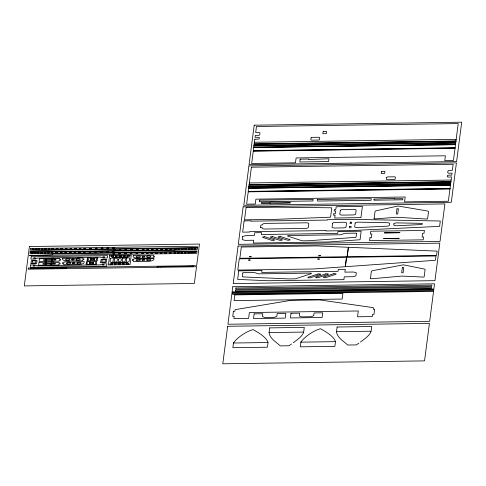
<?xml version="1.0" encoding="UTF-8"?>
<svg xmlns="http://www.w3.org/2000/svg" width="486" height="486" viewBox="0 0 486 486"><rect width="100%" height="100%" fill="white"/><g stroke="black" fill="none" stroke-linecap="round" stroke-linejoin="round"><path stroke-width="0.73" d="M268.059 342.393C266.383 337.187 257.847 332.187 253.127 329.611C246.475 331.252 237.375 337.375 233.493 342.909M335.492 341.537C333.675 336.148 325.353 331.391 320.487 328.706C313.859 330.523 304.947 336.342 300.925 342.023M336.5 331.817C337.193 337.715 343.681 341.227 347.727 345.024L356.378 344.902L358.905 343.128M269.068 332.685C269.718 338.523 276.279 342.12 280.3 345.892L288.945 345.771L291.472 344.003M346.475 257.276L345.248 266.723L313.458 268.989L237.8 270.082L239.264 258.825L435.966 255.982L435.407 260.296L345.4 266.711L346.621 257.276M347.071 256.73L348.298 247.283L316.975 245.928L241.317 247.022L239.859 258.279L436.562 255.436L437.121 251.128L348.444 247.289L347.217 256.723M303.647 332.187C302.505 336.282 297.019 339.921 293.246 342.752M371.079 331.331C369.907 335.462 364.3 339.173 360.46 342.035M45.878 259.032L46.753 258.995L45.897 259.099M45.635 260.903L46.51 260.873M46.516 260.933L45.654 260.976M45.38 262.883L46.255 262.847M46.255 262.92L45.405 262.962M46.012 264.797L45.143 264.815L46.012 264.724M51.644 258.947L52.518 258.916L51.668 259.026M51.401 260.824L52.275 260.788M52.275 260.861L51.413 260.891M51.145 262.798L52.02 262.768M52.014 262.835L51.182 262.89M50.902 264.676L51.777 264.639M51.771 264.712L50.915 264.742M90.457 258.728L90.852 258.716M90.833 258.825L90.457 258.831M90.511 259.852L90.906 259.84M90.894 259.949L90.524 259.955M93.913 258.746L94.302 258.734M94.29 258.844L93.932 258.856M93.968 259.87L94.363 259.858M94.363 259.961L93.968 259.974M89.503 262.337L89.898 262.325M89.88 262.434L89.539 262.452M89.558 263.461L89.953 263.448M92.96 262.349L93.355 262.343M89.953 263.552L89.558 263.564M93.312 262.458L92.984 262.464M93.014 263.473L93.409 263.467M93.397 263.576L93.026 263.582M254.427 142.258L456.172 139.348M254.214 143.886L455.959 140.976M254.184 144.123L455.929 141.207M254.154 144.36L455.898 141.444M254.008 145.484L455.753 142.568M253.978 145.715L455.722 142.805M253.947 145.952L455.692 143.036M253.334 150.678L455.078 147.768M253.303 150.915L455.048 147.999M253.273 151.152L455.018 148.236M249.367 182.961L451.111 180.051M249.154 184.589L450.905 181.679M249.124 184.826L450.874 181.91M249.093 185.063L450.844 182.147M248.947 186.187L450.698 183.271M248.917 186.417L450.668 183.508M248.887 186.654L450.637 183.738M248.741 187.784L450.492 184.844L248.68 188.252L450.431 185.312M248.273 191.381L450.024 188.471M248.243 191.618L449.993 188.702M248.212 191.855L449.963 188.939M455.546 144.166L253.771 147.288L455.485 144.634L253.741 147.525M370.435 278.521L371.456 278.782L401.965 276.078L423.598 277.087L424.163 276.82L425.086 269.7A2.886 0.936 -1.8 0 0 423.865 268.934L403.423 264.827L372.944 270.611A2.886 0.936 -1.8 0 0 371.353 271.455L370.435 278.521M30.946 263.473L36.596 263.497L37.088 260.453L31.438 260.453L30.946 263.473M100.614 262.41L106.264 262.434L106.75 259.39L101.1 259.396L100.614 262.41M260.539 227.405L262.227 227.661L262.167 228.128A2.886 0.936 -1.8 0 0 264.931 229.028L305.281 228.444A2.886 0.936 -1.8 0 0 308.282 227.46L308.768 223.712A2.886 0.936 -1.8 0 0 306.01 222.813L265.66 223.396A2.886 0.936 -1.8 0 0 262.653 224.38L262.592 224.848L260.861 225.091L260.539 227.405M374.111 218.645L375.046 218.913L396.588 217.26L427.018 219.065L427.601 218.797L428.518 211.732A2.886 0.936 -1.8 0 0 427.133 210.936L398.046 206.003L376.462 210.717A2.886 0.936 -1.8 0 0 375.034 211.525L374.111 218.645M30.26 268.606L31.991 268.558L30.278 268.564M31.505 253.024L33.236 252.981L31.523 252.987M32.015 249.251L33.747 249.203L32.027 249.209M33.145 268.564L34.877 268.515L33.145 268.564M33.176 265.83L34.907 265.781L33.176 265.83M33.765 258.121L35.496 258.078L33.777 258.084M34.391 252.987L36.116 252.939L34.391 252.963M34.895 249.209L36.626 249.16L34.895 249.209M36.025 268.521L37.756 268.479L36.031 268.503M37.27 252.945L39.002 252.896L37.276 252.92M37.78 249.166L39.512 249.124L37.793 249.124M38.91 268.479L40.636 268.436L38.91 268.479M40.727 252.896L42.458 252.848L40.733 252.872M41.237 249.118L42.968 249.069L41.237 249.118M41.79 268.436L43.521 268.394L41.796 268.418M44.19 252.841L45.915 252.799L44.19 252.841M44.694 249.063L46.425 249.02L44.7 249.045M44.676 268.394L46.401 268.351L44.688 268.357M47.646 252.793L49.378 252.75L47.646 252.793M47.555 268.357L49.286 268.308L47.561 268.333M48.157 249.014L49.882 248.972L48.169 248.978M50.435 268.315L52.166 268.266L50.453 268.272M51.103 252.744L52.834 252.696L51.109 252.726M51.613 248.966L53.345 248.923L51.613 248.966M53.32 268.272L55.046 268.223L53.326 268.254M55.714 252.677L57.445 252.629L55.72 252.659M56.224 248.899L57.956 248.856L56.224 248.899M56.2 268.229L57.931 268.187L56.212 268.187M59.085 268.187L60.811 268.144L59.085 268.187M60.325 252.611L62.056 252.568L60.325 252.611M60.835 248.832L62.566 248.789L60.841 248.814M61.965 268.144L63.696 268.102L61.977 268.108M64.936 252.544L66.667 252.501L64.936 252.544M64.845 268.102L66.576 268.059L64.845 268.102M65.446 248.765L67.177 248.723L65.452 248.747M69.553 252.477L71.278 252.434L69.553 252.459M70.057 248.698L71.788 248.656L70.075 248.662M74.164 252.41L75.889 252.368L74.164 252.392M74.668 248.632L76.399 248.589L74.686 248.595M78.775 252.343L80.5 252.301L78.775 252.325M79.285 248.565L81.01 248.522L79.285 248.546M83.385 252.277L85.111 252.234L83.398 252.24M83.896 248.498L85.621 248.455L83.896 248.48M89.151 252.191L90.876 252.149L89.163 252.155M89.655 248.419L91.386 248.37L89.661 248.395M94.91 252.113L96.641 252.064L94.916 252.088M95.42 248.334L97.151 248.285L95.438 248.291M100.675 252.027L102.406 251.985L100.681 252.009M101.185 248.249L102.917 248.206L101.185 248.249M102.346 264.827L104.077 264.785L102.352 264.809M102.935 257.124L104.666 257.076L102.941 257.1M106.44 251.942L108.171 251.9L106.446 251.924M106.95 248.164L108.682 248.121L106.956 248.146M112.205 251.863L113.937 251.815L112.205 251.863M112.716 248.085L114.441 248.036L112.722 248.06M112.971 253.832L114.696 253.789L112.971 253.832M113.475 250.004L115.2 249.956L113.487 249.962M118.73 253.753L120.461 253.704L118.73 253.753M119.24 249.919L120.965 249.877L119.252 249.877M124.495 253.668L126.226 253.625L124.495 253.668M124.999 249.834L126.731 249.792L125.005 249.816M130.26 253.583L131.992 253.54L130.266 253.564M130.764 249.755L132.496 249.707L130.77 249.731M136.025 253.504L137.757 253.455L136.037 253.461M136.53 249.67L138.261 249.628L136.536 249.652M141.791 253.419L143.516 253.37L141.803 253.376M142.295 249.585L144.026 249.543L142.295 249.585M146.401 253.352L148.133 253.309L146.407 253.334M146.906 249.518L148.637 249.476L146.912 249.5M151.012 253.285L152.744 253.242L151.018 253.267M151.517 249.452L153.248 249.409L151.523 249.433M155.623 253.218L157.355 253.176L155.623 253.218M156.127 249.385L157.859 249.342L156.14 249.348M157.075 266.771L158.807 266.729L157.075 266.771M159.955 266.729L161.686 266.686L159.955 266.729M160.234 253.151L161.966 253.109L160.234 253.151M160.738 249.318L162.47 249.275L160.757 249.282M162.84 266.686L164.566 266.644L162.846 266.668M164.845 253.085L166.577 253.042L164.851 253.066M165.349 249.251L167.081 249.209L165.349 249.251M165.72 266.65L167.451 266.601L165.726 266.626M168.606 266.607L170.331 266.559L168.606 266.583M169.456 253.018L171.187 252.975L169.462 252.999M169.96 249.184L171.692 249.142L169.979 249.148M171.485 266.565L173.216 266.522L171.497 266.522M174.067 252.951L175.798 252.908L174.085 252.914M174.571 249.118L176.303 249.075L174.571 249.118M174.365 266.522L176.096 266.48L174.371 266.504M177.25 266.48L178.982 266.437L177.262 266.443M177.53 252.902L179.255 252.86L177.53 252.884M178.034 249.069L179.759 249.026L178.034 249.069M180.13 266.437L181.861 266.395L180.13 266.437M180.986 252.854L182.718 252.805L180.986 252.854M181.491 249.02L183.222 248.978L181.503 248.978M183.015 266.401L184.741 266.352L183.028 266.358M184.443 252.799L186.174 252.756L184.455 252.763M184.947 248.972L186.679 248.923L184.947 248.972M185.895 266.358L187.626 266.31L185.895 266.358M187.9 252.75L189.631 252.708L187.9 252.75M188.41 248.923L190.135 248.875L188.41 248.899M188.775 266.316L190.506 266.267L188.781 266.298M190.785 252.708L192.517 252.665L190.791 252.69M191.29 248.881L193.021 248.832L191.296 248.856M191.66 266.273L193.392 266.231L191.666 266.255M193.665 252.671L195.396 252.623L193.671 252.647M194.169 248.838L195.901 248.789L194.175 248.82M248.589 260.095L250.32 260.053L248.607 260.053M249.549 256.736L251.28 256.687L249.555 256.711M317.759 259.099L319.49 259.05L317.765 259.074M318.719 255.733L320.45 255.691L318.719 255.733M29.409 246.524L24.3 285.908L194.345 283.453L199.454 244.063L29.409 246.524M29.603 255.575L196.745 253.352L196.933 251.894L52.828 253.978L52.731 254.707L29.603 255.575M30.181 251.207L30.083 251.93L197.249 249.518L197.438 248.067L53.332 250.144L30.181 251.207M30.162 252.319L29.968 253.777L197.158 251.171L174.17 250.964L174.267 250.241L30.162 252.319M30.667 248.54L30.478 249.998L197.644 247.581L197.735 246.858L174.772 246.463L30.667 248.54M28.316 268.072L28.17 269.195L195.336 266.784L195.481 265.654L28.316 268.072M31.207 256.754L30.904 259.099L35.229 259.038L37.768 258.066L100.663 257.155L102.959 258.06L107.278 257.999L107.582 255.654L31.207 256.754M30.557 264.931L30.253 267.276L106.628 266.17L106.932 263.825L102.613 263.892L100.067 264.864L37.179 265.769L34.883 264.87L30.557 264.931M32.434 260.897L32.149 263.102L35.606 263.054L35.891 260.848L32.434 260.897M38.953 262.622L38.613 265.247L44.378 265.162L44.329 265.538L58.788 264.955L58.897 264.111L60.045 264.092L60.167 263.157L59.019 263.175L59.128 262.331L53.363 262.41L53.411 262.039L38.953 262.622M39.451 258.771L39.111 261.395L44.876 261.31L44.827 261.687L59.286 261.103L59.395 260.259L60.55 260.241L60.671 259.305L59.517 259.324L59.626 258.479L53.861 258.564L53.91 258.188L39.451 258.771M62.712 258.236L62.591 259.172A5.771 1.871 -1.8 0 0 68.113 260.964L82.523 260.757L82.644 259.816L83.799 259.803L83.92 258.862L82.766 258.88L82.887 257.945L77.122 258.023L77.074 258.4L62.712 258.236M62.791 262.859L62.67 263.801L63.818 263.783L63.696 264.718L78.112 264.512A5.771 1.871 -1.8 0 0 84.114 262.555L84.236 261.614L69.777 262.197L69.826 261.826L64.061 261.905L63.939 262.847L62.791 262.859M86.204 263.497L86.083 264.433L96.459 264.281L96.58 263.345L95.432 263.363L95.554 262.422L96.702 262.41L96.823 261.468L90.147 261.942L90.196 261.565L86.447 261.62L86.326 262.555L87.48 262.543L87.359 263.479L86.204 263.497M87.158 259.889L87.037 260.824L97.413 260.678L97.534 259.737L96.38 259.755L96.501 258.819L97.656 258.801L97.777 257.859L91.101 258.333L91.149 257.957L87.401 258.011L87.28 258.947L88.434 258.935L88.312 259.87L87.158 259.889M102.096 259.84L101.811 262.039L105.268 261.99L105.553 259.785L102.096 259.84M109.623 255.533L108.408 264.913L130.023 264.597L131.238 255.217L109.623 255.533M110.529 258.558L110.097 261.845A1.446 0.468 -1.8 0 0 111.482 262.288A1.446 0.468 -1.8 0 0 112.983 261.802L113.408 258.522A1.446 0.468 -1.8 0 0 112.029 258.072A1.446 0.468 -1.8 0 0 110.529 258.558M111.677 262.981L127.241 262.756L111.683 262.969M112.406 257.355L127.97 257.13L112.424 257.331M114.532 258.734L114.167 261.553A1.446 0.468 -1.8 0 0 115.546 261.997A1.446 0.468 -1.8 0 0 117.047 261.511L117.412 258.698A1.446 0.468 -1.8 0 0 116.033 258.248A1.446 0.468 -1.8 0 0 114.532 258.734M118.505 259.147L118.262 261.025A1.446 0.468 -1.8 0 0 119.641 261.474A1.446 0.468 -1.8 0 0 121.142 260.982L121.385 259.105A1.446 0.468 -1.8 0 0 120.006 258.655A1.446 0.468 -1.8 0 0 118.505 259.147M122.6 258.619L122.235 261.432A1.446 0.468 -1.8 0 0 123.614 261.881A1.446 0.468 -1.8 0 0 125.115 261.389L125.479 258.576A1.446 0.468 -1.8 0 0 124.1 258.133A1.446 0.468 -1.8 0 0 122.6 258.619M126.664 258.327L126.239 261.608A1.446 0.468 -1.8 0 0 127.618 262.057A1.446 0.468 -1.8 0 0 129.124 261.565L129.549 258.285A1.446 0.468 -1.8 0 0 128.164 257.835A1.446 0.468 -1.8 0 0 126.664 258.327M132.563 259.712L132.441 260.654L133.589 260.636L133.468 261.571L147.878 261.365A5.771 1.871 -1.8 0 0 153.886 259.409L154.007 258.467L139.549 259.05L139.597 258.674L133.832 258.759L133.711 259.7L132.563 259.712M133.304 255.502L133.182 256.438A5.771 1.871 -1.8 0 0 138.698 258.23L153.108 258.023L153.23 257.088L154.384 257.07L154.505 256.128L153.357 256.146L153.479 255.211L147.714 255.29L147.665 255.666L133.304 255.502M227.661 326.288L222.795 363.801L424.545 360.885L429.411 323.378L227.661 326.288M232.794 286.734L227.928 324.247L429.673 321.331L434.539 283.818L232.794 286.734M238.067 246.062L233.201 283.575L434.952 280.659L439.818 243.146L238.067 246.062M243.158 206.823L238.292 244.337L440.037 241.427L444.903 203.913L243.158 206.823M248.911 165.902L243.802 205.286L451.312 202.291L456.421 162.901L248.911 165.902M254.19 125.194L249.081 164.584L456.591 161.583L461.7 122.199L254.19 125.194M232.691 293.568L232.594 294.316L432.898 291.424L432.996 290.677L232.691 293.568M232.903 291.91L232.806 292.663L433.111 289.771L433.214 289.018L232.903 291.91M244.118 220.899L242.66 232.156L249.579 232.053L249.628 231.682L326.003 230.577L325.954 230.953L349.871 230.607L439.605 226.361L440.298 221.015L351.335 219.35L327.412 219.696L327.364 220.073L250.989 221.179L251.037 220.802L244.118 220.899M254.822 139.209L251.675 163.46L295.482 162.828L296.114 157.95L445.407 155.793L444.775 160.672L453.426 160.544L458.219 123.584L256.468 126.5L255.685 132.556L258.564 132.514A1.446 0.468 -1.8 0 1 259.949 132.964L259.706 134.841A1.446 0.468 -1.8 0 1 258.2 135.327L255.32 135.369L255.065 137.331L257.945 137.289A1.446 0.468 -1.8 0 1 259.33 137.738L259.208 138.674A1.446 0.468 -1.8 0 1 257.702 139.166L254.822 139.209M234.835 294.899L234.088 300.615L342.168 299.054L342.909 293.337L234.835 294.899M246.098 207.637L244.513 219.824L275.355 219.38L330.583 217.181L331.798 207.801L276.935 207.188L246.098 207.637M251.414 167.202L246.615 204.163L255.265 204.041L255.897 199.163L405.19 197.006L404.559 201.884L448.365 201.247L451.512 176.995L448.627 177.038A1.446 0.468 -1.8 0 1 447.248 176.588L447.369 175.653A1.446 0.468 -1.8 0 1 448.87 175.16L451.755 175.124L452.01 173.156L449.125 173.198A1.446 0.468 -1.8 0 1 447.746 172.755L447.989 170.878A1.446 0.468 -1.8 0 1 449.489 170.386L452.375 170.343L453.159 164.286L251.414 167.202M235.607 290.063L235.461 291.193L431.44 288.362L431.586 287.238L235.607 290.063M235.874 287.998L235.728 289.121L431.708 286.29L431.854 285.167L235.874 287.998M242.678 236.5L242.277 239.616L245.053 240.363L253.704 240.236L253.334 243.049L328.992 241.961L360.059 239.744L361.171 231.196L337.964 231.53L337.721 233.408L261.346 234.513L261.59 232.636L254.676 232.733L254.312 235.546L245.661 235.674L242.678 236.5M233.42 311.289L232.751 316.447L234.191 316.422L233.912 318.579L248.607 318.366L249.367 312.553L358.31 310.979L357.55 316.793L372.252 316.58L372.531 314.424L373.971 314.406L374.639 309.248L373.199 309.266L373.406 307.674L319.752 299.929L290.932 300.348L235.066 309.673L234.86 311.265L233.42 311.289M238.76 270.866L237.654 279.414L268.26 280.738L343.918 279.644L344.282 276.832L352.927 276.704L355.91 275.878L356.317 272.761L353.535 272.014L344.89 272.142L345.254 269.329L338.335 269.426L338.092 271.303L261.717 272.409L261.96 270.532L238.76 270.866M233.468 343.019L232.861 347.709L267.446 347.211L268.053 342.521L233.468 343.019M242.793 273.053L242.332 276.583A1.154 0.377 -1.8 0 0 243.237 276.941L288.757 278.909A1.154 0.377 -1.8 0 0 288.957 278.909L294.996 278.824A1.154 0.377 -1.8 0 0 295.822 278.703L311.052 273.74A1.154 0.377 -1.8 0 0 311.356 273.326A1.154 0.377 -1.8 0 0 310.323 273.108L259.123 273.849A1.154 0.377 -1.8 0 1 258.333 273.752L254.688 272.616A1.154 0.377 -1.8 0 0 253.905 272.518L243.996 272.664A1.154 0.377 -1.8 0 0 242.793 273.053M259.512 200.147L259.305 201.745L312.911 200.967L313.118 199.375L259.512 200.147M261.535 202.784L261.45 203.44L270.095 203.312L270.034 203.78L290.27 203.02L290.355 202.364L270.24 202.188L270.18 202.656L261.535 202.784M254.154 313.877L253.54 318.567L285.246 318.111L285.853 313.421L277.208 313.543L276.844 316.356L274.304 317.334L264.73 317.467L262.434 316.568L262.798 313.756L254.154 313.877M269.687 327.886L269.08 332.576L303.665 332.072L304.272 327.382L269.687 327.886M300.141 159.171L299.777 161.984L328.597 161.571L328.967 158.758L308.732 159.517L308.792 159.05L300.141 159.171M311.095 137.842L310.852 139.713A1.446 0.468 -1.8 0 0 312.231 140.162L317.996 140.083A1.446 0.468 -1.8 0 0 319.496 139.591L319.739 137.714A1.446 0.468 -1.8 0 0 318.36 137.265L312.595 137.35A1.446 0.468 -1.8 0 0 311.095 137.842M291.017 313.263L290.409 317.953L322.115 317.492L322.722 312.802L314.078 312.929L313.713 315.742L311.168 316.714L301.599 316.854L299.297 315.949L299.668 313.136L291.017 313.263M323.129 131.572L322.85 133.729L326.306 133.68L326.586 131.524L323.129 131.572M317.692 199.467L317.486 201.064L371.091 200.287L371.304 198.695L317.692 199.467M300.901 342.15L300.293 346.84L334.878 346.342L335.486 341.652L300.901 342.15M332.552 223.366L332.066 227.12A2.886 0.936 -1.8 0 0 334.824 228.013L343.037 227.898A2.886 0.936 -1.8 0 0 346.038 226.913L346.524 223.165A2.886 0.936 -1.8 0 0 343.766 222.266L335.553 222.388A2.886 0.936 -1.8 0 0 332.552 223.366M333.809 213.822L333.627 215.225L335.067 215.207L334.702 218.02L360.934 217.643L362.392 206.386L336.166 206.769L335.802 209.581L334.356 209.6L334.174 211.009L335.619 210.985L335.249 213.797L333.809 213.822M340.291 210.45L339.799 214.205A2.886 0.936 -1.8 0 0 342.563 215.098L352.648 214.952A2.886 0.936 -1.8 0 0 355.655 213.974L356.141 210.219A2.886 0.936 -1.8 0 0 353.377 209.326L343.292 209.472A2.886 0.936 -1.8 0 0 340.291 210.45M349.701 226.397L349.519 227.806L350.959 227.782L351.141 226.379L349.701 226.397M350.248 222.175L350.066 223.584L351.506 223.56L351.688 222.157L350.248 222.175M337.12 327.011L336.512 331.701L371.097 331.203L371.705 326.513L337.12 327.011M355.157 223.141L354.695 226.689A2.886 0.936 -1.8 0 0 357.751 227.576L386.692 226.209A2.886 0.936 -1.8 0 0 389.408 225.237L389.62 223.59A2.886 0.936 -1.8 0 0 387.148 222.697L358.449 222.163A2.886 0.936 -1.8 0 0 355.157 223.141M356.554 233.511L356.092 237.04A1.154 0.377 -1.8 0 1 355.096 237.423L308.896 240.716A1.154 0.377 -1.8 0 1 308.695 240.728L302.656 240.813A1.154 0.377 -1.8 0 1 301.855 240.716L287.858 236.172A1.154 0.377 -1.8 0 1 287.663 235.765A1.154 0.377 -1.8 0 1 288.757 235.522L339.957 234.781A1.154 0.377 -1.8 0 0 340.771 234.665L344.726 233.414A1.154 0.377 -1.8 0 1 345.54 233.292L355.448 233.152A1.154 0.377 -1.8 0 1 356.554 233.511M374.044 199.09L373.898 200.214L402.718 199.795L402.864 198.671L394.219 198.798L394.28 198.324L374.044 199.09M369.943 237.794L369.579 240.606L423.185 239.829L423.549 237.016L422.109 237.04L422.595 233.286L424.035 233.268L424.406 230.455L370.794 231.227L370.429 234.039L371.869 234.021L371.383 237.769L369.943 237.794M381.474 171.364L381.194 173.52L384.651 173.472L384.93 171.315L381.474 171.364M386.735 177.378L386.492 179.255A1.446 0.468 -1.8 0 0 387.871 179.699L393.636 179.62A1.446 0.468 -1.8 0 0 395.136 179.127L395.379 177.25A1.446 0.468 -1.8 0 0 394 176.807L388.235 176.886A1.446 0.468 -1.8 0 0 386.735 177.378M383.661 238.523L399.219 238.298L383.673 238.492M384.39 232.897L399.948 232.673L384.402 232.867M393.897 223.864L393.769 224.842A2.886 0.936 -1.8 0 0 396.825 225.729L419.983 224.635A2.886 0.936 -1.8 0 0 422.534 223.937A2.886 0.936 -1.8 0 0 420.153 223.317L397.196 222.886A2.886 0.936 -1.8 0 0 393.897 223.864M396.965 208.828L396.29 213.986L397.736 213.968L398.405 208.81L396.965 208.828M402.335 267.646L401.667 272.804L403.107 272.786L403.775 267.628L402.335 267.646M317.899 274.043L308.288 277.178A1.154 0.377 -1.8 0 0 307.984 277.591A1.154 0.377 -1.8 0 0 309.023 277.81L309.795 277.798A1.154 0.377 -1.8 0 0 310.621 277.676L320.238 274.541A1.154 0.377 -1.8 0 0 320.541 274.128A1.154 0.377 -1.8 0 0 319.502 273.91L318.731 273.922A1.154 0.377 -1.8 0 0 317.899 274.043M325.65 273.934L316.04 277.069A1.154 0.377 -1.8 0 0 315.736 277.482A1.154 0.377 -1.8 0 0 316.769 277.694L317.546 277.682A1.154 0.377 -1.8 0 0 318.373 277.561L327.989 274.426A1.154 0.377 -1.8 0 0 328.293 274.019A1.154 0.377 -1.8 0 0 327.254 273.8L326.483 273.812A1.154 0.377 -1.8 0 0 325.65 273.934M333.402 273.818L323.791 276.953A1.154 0.377 -1.8 0 0 323.488 277.366A1.154 0.377 -1.8 0 0 324.52 277.585L325.298 277.573A1.154 0.377 -1.8 0 0 326.124 277.451L335.741 274.317A1.154 0.377 -1.8 0 0 336.039 273.904A1.154 0.377 -1.8 0 0 335.006 273.691L334.234 273.697A1.154 0.377 -1.8 0 0 333.402 273.818M264.603 236.804L263.825 236.816A1.154 0.377 -1.8 0 0 262.732 237.065A1.154 0.377 -1.8 0 0 262.932 237.466L271.765 240.333A1.154 0.377 -1.8 0 0 272.561 240.43L273.339 240.424A1.154 0.377 -1.8 0 0 274.432 240.175A1.154 0.377 -1.8 0 0 274.238 239.768L265.405 236.901A1.154 0.377 -1.8 0 0 264.603 236.804M272.354 236.694L271.577 236.7A1.154 0.377 -1.8 0 0 270.483 236.949A1.154 0.377 -1.8 0 0 270.678 237.356L279.517 240.224A1.154 0.377 -1.8 0 0 280.313 240.321L281.09 240.309A1.154 0.377 -1.8 0 0 282.184 240.066A1.154 0.377 -1.8 0 0 281.989 239.659L273.156 236.791A1.154 0.377 -1.8 0 0 272.354 236.694M280.106 236.579L279.329 236.591A1.154 0.377 -1.8 0 0 278.235 236.84A1.154 0.377 -1.8 0 0 278.429 237.241L287.262 240.108A1.154 0.377 -1.8 0 0 288.064 240.212L288.842 240.199A1.154 0.377 -1.8 0 0 289.935 239.95A1.154 0.377 -1.8 0 0 289.741 239.543L280.908 236.676A1.154 0.377 -1.8 0 0 280.106 236.579M54.894 259.481L44.518 259.633A1.154 0.377 -1.8 0 0 43.315 260.022A1.154 0.377 -1.8 0 0 44.42 260.381L54.797 260.235A1.154 0.377 -1.8 0 0 55.999 259.84A1.154 0.377 -1.8 0 0 54.894 259.481M54.396 263.333L44.019 263.485A1.154 0.377 -1.8 0 0 42.817 263.874A1.154 0.377 -1.8 0 0 43.922 264.232L54.298 264.086A1.154 0.377 -1.8 0 0 55.495 263.691A1.154 0.377 -1.8 0 0 54.396 263.333M137.101 260.727A2.163 0.699 -1.8 0 0 140.424 260.071A2.163 0.699 -1.8 0 0 137.259 259.506A2.163 0.699 -1.8 0 0 137.101 260.727M147.477 260.575A2.163 0.699 -1.8 0 0 150.8 259.919A2.163 0.699 -1.8 0 0 147.635 259.354A2.163 0.699 -1.8 0 0 147.477 260.575M142.677 260.441A1.446 0.468 -1.8 0 0 144.895 260.004A1.446 0.468 -1.8 0 0 142.781 259.627A1.446 0.468 -1.8 0 0 142.677 260.441M142.72 257.173A1.446 0.468 -1.8 0 0 144.937 256.736A1.446 0.468 -1.8 0 0 142.829 256.365A1.446 0.468 -1.8 0 0 142.72 257.173M137.149 257.459A2.163 0.699 -1.8 0 0 140.466 256.802A2.163 0.699 -1.8 0 0 137.307 256.237A2.163 0.699 -1.8 0 0 137.149 257.459M147.525 257.307A2.163 0.699 -1.8 0 0 150.842 256.651A2.163 0.699 -1.8 0 0 147.683 256.092A2.163 0.699 -1.8 0 0 147.525 257.307M126.621 264.208A1.446 0.468 -1.8 0 0 128.839 263.77A1.446 0.468 -1.8 0 0 126.725 263.4A1.446 0.468 -1.8 0 0 126.621 264.208M114.751 264.256A1.008 0.328 -1.8 0 0 116.3 263.953A1.008 0.328 -1.8 0 0 114.824 263.691A1.008 0.328 -1.8 0 0 114.751 264.256M122.818 264.141A1.008 0.328 -1.8 0 0 124.367 263.837A1.008 0.328 -1.8 0 0 122.891 263.576A1.008 0.328 -1.8 0 0 122.818 264.141M123.815 256.45A1.008 0.328 -1.8 0 0 125.364 256.146A1.008 0.328 -1.8 0 0 123.887 255.885A1.008 0.328 -1.8 0 0 123.815 256.45M118.554 264.323A1.446 0.468 -1.8 0 0 120.765 263.886A1.446 0.468 -1.8 0 0 118.657 263.515A1.446 0.468 -1.8 0 0 118.554 264.323M110.48 264.445A1.446 0.468 -1.8 0 0 112.697 264.007A1.446 0.468 -1.8 0 0 110.589 263.631A1.446 0.468 -1.8 0 0 110.48 264.445M111.482 256.754A1.446 0.468 -1.8 0 0 113.694 256.316A1.446 0.468 -1.8 0 0 111.586 255.94A1.446 0.468 -1.8 0 0 111.482 256.754M119.55 256.638A1.446 0.468 -1.8 0 0 121.761 256.201A1.446 0.468 -1.8 0 0 119.653 255.824A1.446 0.468 -1.8 0 0 119.55 256.638M127.618 256.517A1.446 0.468 -1.8 0 0 129.835 256.079A1.446 0.468 -1.8 0 0 127.727 255.709A1.446 0.468 -1.8 0 0 127.618 256.517M115.747 256.572A1.008 0.328 -1.8 0 0 117.296 256.262A1.008 0.328 -1.8 0 0 115.82 256A1.008 0.328 -1.8 0 0 115.747 256.572M76.934 260.04A2.163 0.699 -1.8 0 0 80.257 259.384A2.163 0.699 -1.8 0 0 77.092 258.825A2.163 0.699 -1.8 0 0 76.934 260.04M66.558 260.192A2.163 0.699 -1.8 0 0 69.881 259.536A2.163 0.699 -1.8 0 0 66.716 258.971A2.163 0.699 -1.8 0 0 66.558 260.192M72.135 259.907A1.446 0.468 -1.8 0 0 74.346 259.469A1.446 0.468 -1.8 0 0 72.238 259.093A1.446 0.468 -1.8 0 0 72.135 259.907M91.556 259.803A1.586 0.516 -1.8 0 0 93.992 259.324A1.586 0.516 -1.8 0 0 91.672 258.91A1.586 0.516 -1.8 0 0 91.556 259.803M90.603 263.412A1.586 0.516 -1.8 0 0 93.039 262.926A1.586 0.516 -1.8 0 0 90.718 262.519A1.586 0.516 -1.8 0 0 90.603 263.412M67.335 263.874A2.163 0.699 -1.8 0 0 70.652 263.218A2.163 0.699 -1.8 0 0 67.493 262.653A2.163 0.699 -1.8 0 0 67.335 263.874M77.711 263.722A2.163 0.699 -1.8 0 0 81.028 263.066A2.163 0.699 -1.8 0 0 77.869 262.501A2.163 0.699 -1.8 0 0 77.711 263.722M72.906 263.588A1.446 0.468 -1.8 0 0 75.123 263.151A1.446 0.468 -1.8 0 0 73.015 262.774A1.446 0.468 -1.8 0 0 72.906 263.588"/></g></svg>
